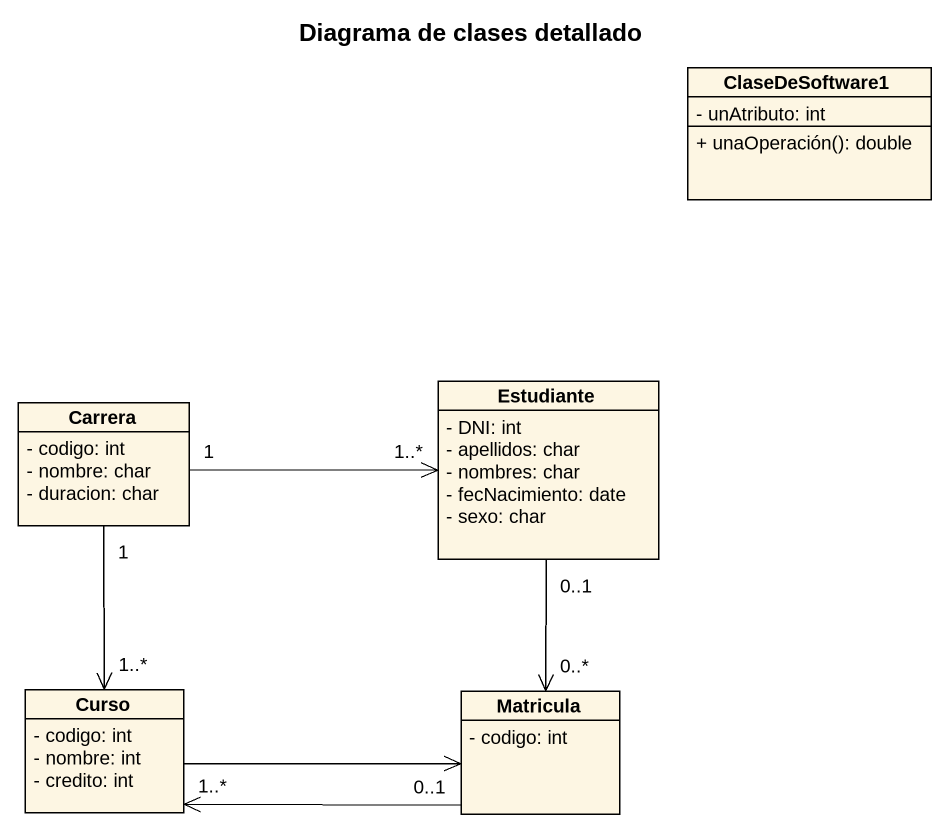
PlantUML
@startuml
title Diagrama de clases detallado
hide circle
hide empty members
skinparam classAttributeIconSize 0
class ClaseDeSoftware1 {
  - unAtributo: int
  + unaOperación(): double
}
class Carrera {
  - codigo: int
  - nombre: char
  - duracion: char
}
class Estudiante {
  - DNI: int
  - apellidos: char
  - nombres: char
  - fecNacimiento: date
  - sexo: char
}
class Curso {
  - codigo: int
  - nombre: int
  - credito: int
}
class Matricula {
  - codigo: int
}
Carrera "1" -right-> "1..*" Estudiante
Carrera "1" --> "1..*" Curso
Estudiante "0..1" --> "0..*" Matricula
Curso -right-> Matricula
Matricula "0..1" -left-> "1..*" Curso
@enduml
